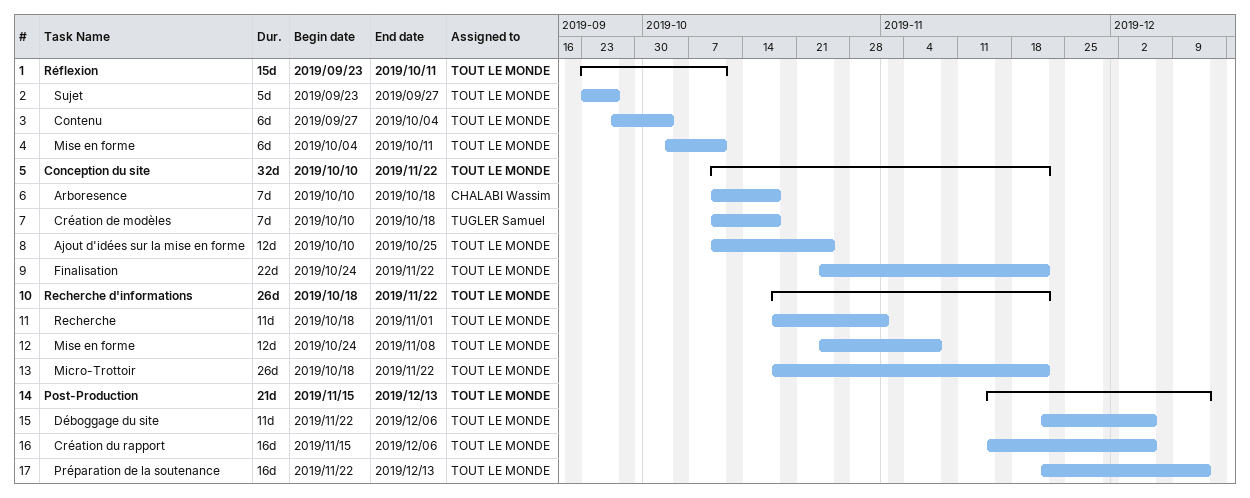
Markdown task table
| ID | Level | Task | Duration | Start | Finish | Resources |
|---|---|---|---|---|---|---|
| 1 | 1 | **Réflexion** | 15d | 2019-09-23 | 2019-10-11 | TOUT LE MONDE |
| 2 | 2 | Sujet | 5d | 2019-09-23 | 2019-09-27 | TOUT LE MONDE |
| 3 | 2 | Contenu | 6d | 2019-09-27 | 2019-10-04 | TOUT LE MONDE |
| 4 | 2 | Mise en forme | 6d | 2019-10-04 | 2019-10-11 | TOUT LE MONDE |
| 5 | 1 | **Conception du site** | 32d | 2019-10-10 | 2019-11-22 | TOUT LE MONDE |
| 6 | 2 | Arboresence | 7d | 2019-10-10 | 2019-10-18 | CHALABI Wassim |
| 7 | 2 | Création de modèles | 7d | 2019-10-10 | 2019-10-18 | TUGLER Samuel |
| 8 | 2 | Ajout d'idées sur la mise en forme | 12d | 2019-10-10 | 2019-10-25 | TOUT LE MONDE |
| 9 | 2 | Finalisation | 22d | 2019-10-24 | 2019-11-22 | TOUT LE MONDE |
| 10 | 1 | **Recherche d'informations** | 26d | 2019-10-18 | 2019-11-22 | TOUT LE MONDE |
| 11 | 2 | Recherche | 11d | 2019-10-18 | 2019-11-01 | TOUT LE MONDE |
| 12 | 2 | Mise en forme | 12d | 2019-10-24 | 2019-11-08 | TOUT LE MONDE |
| 13 | 2 | Micro-Trottoir | 26d | 2019-10-18 | 2019-11-22 | TOUT LE MONDE |
| 14 | 1 | **Post-Production** | 21d | 2019-11-15 | 2019-12-13 | TOUT LE MONDE |
| 15 | 2 | Déboggage du site | 11d | 2019-11-22 | 2019-12-06 | TOUT LE MONDE |
| 16 | 2 | Création du rapport | 16d | 2019-11-15 | 2019-12-06 | TOUT LE MONDE |
| 17 | 2 | Préparation de la soutenance | 16d | 2019-11-22 | 2019-12-13 | TOUT LE MONDE |
